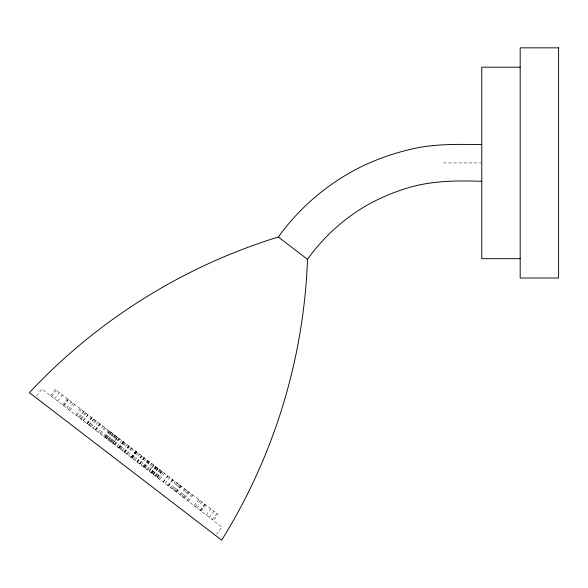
<?xml version="1.0" encoding="UTF-8"?>
<svg xmlns="http://www.w3.org/2000/svg" width="588" height="588" viewBox="0 0 588 588"><rect width="100%" height="100%" fill="white"/><g stroke="black" fill="none" stroke-linecap="round" stroke-linejoin="round"><path stroke-width="0.44" stroke-dasharray="2.94 2.21" d="M36.61 396.003L41.961 389.028L221.948 527.068L216.59 534.051M50.531 395.599L55.213 389.499L218.052 514.404L213.378 520.498M51.612 396.422L56.286 390.322M54.596 398.715L59.27 392.615M57.742 401.126L62.424 395.033M62.695 404.926L67.37 398.826M63.511 405.551L68.186 399.458M63.769 405.749L68.443 399.649M66.753 408.035L71.427 401.942M68.524 409.395L73.199 403.295M69.906 410.453L74.58 404.353M75.668 414.878L80.35 408.778M76.683 415.65L81.357 409.557M78.748 417.237L83.43 411.144M79.446 417.774L84.128 411.681M80.681 418.722L85.356 412.622M81.394 419.266L86.069 413.166M83.209 420.663L87.884 414.562M83.437 420.832L88.112 414.738M86.657 423.301L91.331 417.208M87.186 423.713L91.86 417.612M87.355 423.838L92.029 417.737M88.839 424.977L93.514 418.884M89.295 425.33L93.97 419.229M90.442 426.212L95.124 420.111M91.338 426.895L96.02 420.802M93.198 428.321L97.88 422.228M95.087 429.769L99.769 423.676M95.366 429.982L100.048 423.889M95.748 430.276L100.423 424.176M98.35 432.268L103.025 426.175M99.989 433.532L104.664 427.432M100.805 434.157L105.48 428.057M103.65 436.34L108.324 430.24M104.502 436.994L109.184 430.894M104.855 437.259L109.53 431.166M105.362 437.648L110.037 431.548M105.825 438.009L110.5 431.908M106.487 438.508L111.161 432.415M106.847 438.788L111.522 432.695M107.891 439.596L112.573 433.496M108.457 440.022L113.131 433.929M108.721 440.228L113.484 434.194M109.78 441.037L114.454 434.936M110.353 441.478L115.028 435.377M110.801 441.823L115.476 435.723M111.426 442.301L116.101 436.208M111.948 442.705L116.622 436.605M112.675 443.256L117.35 437.163M117.637 437.384L112.962 443.484L117.681 437.413M114.3 444.506L118.982 438.413M114.388 444.572L119.063 438.479M115.123 445.138L119.798 439.045M116.953 446.542L121.628 440.441M118.372 447.63L123.046 441.529M118.673 447.858L123.348 441.764M119.077 448.166L123.752 442.073M119.327 448.365L124.009 442.264M120.106 448.96L124.781 442.867M120.841 449.526L125.516 443.425M122.326 450.658L127.001 444.565M123.972 451.929L128.647 445.829M124.105 452.025L128.779 445.932M124.465 452.304L129.139 446.204M124.796 452.554L129.47 446.461M126.574 453.921L131.249 447.821M127.118 454.34L131.793 448.24M128.419 455.332L133.094 449.239M130.867 457.214L135.541 451.114M131.065 457.368L135.747 451.268M131.469 457.677L136.151 451.584M131.646 457.809L136.32 451.709M131.874 457.986L136.556 451.893M132.263 458.287L136.945 452.187M133.52 459.25L138.195 453.15M134.814 460.242L139.496 454.149M136.776 461.749L141.451 455.649M137.136 462.021L141.818 455.928M137.467 462.278L142.149 456.178M139.378 463.741L144.053 457.64M139.613 463.917L144.288 457.824M139.804 464.072L144.479 457.971M141.091 465.057L145.765 458.956M142.855 466.409L147.537 460.316M143.56 466.953L148.242 460.852M143.803 467.137L148.477 461.036M144.023 467.298L148.698 461.205M144.677 467.805L149.359 461.712M144.979 468.041L149.653 461.94M146.809 469.445L151.483 463.344M147.632 470.069L152.307 463.976M148.933 471.069L153.608 464.968L148.962 471.091M149.256 471.319L153.938 465.226M150.947 472.612L155.622 466.519M151.131 472.759L155.813 466.659M151.579 473.105L156.261 467.004M151.961 473.391L156.599 467.269M152.16 473.546L156.834 467.445M153.13 474.288L157.804 468.188M153.211 474.354L157.885 468.254M153.475 474.553L158.15 468.46M155.085 475.788L159.76 469.694M155.46 476.074L160.134 469.974M156.107 476.574L160.789 470.474M156.864 477.155L161.546 471.054M157.077 477.316L161.759 471.223M157.43 477.588L162.104 471.488M158.554 478.448L163.229 472.348M159.701 479.33L164.375 473.23M163.104 481.94L167.786 475.846M163.361 482.138L168.036 476.037M165 483.395L169.682 477.302M167.602 485.394L172.284 479.293M168.256 485.894L172.938 479.793M168.543 486.107L173.217 480.014M170.711 487.775L175.386 481.675M172.012 488.768L176.687 482.675M172.909 489.459L177.583 483.358M174.055 490.341L178.73 484.24M175.07 491.12L179.752 485.019M175.996 491.825L180.67 485.732M176.165 491.958L180.839 485.857M176.694 492.362L181.369 486.269M179.913 494.831L184.588 488.731M180.7 495.434L185.374 489.341M181.957 496.404L186.639 490.304M183.228 497.375L187.903 491.281M183.897 497.889L188.579 491.796M184.595 498.426L189.277 492.325M187.227 500.447L191.909 494.346M188.241 501.219L192.915 495.118M194.011 505.643L198.685 499.543M195.385 506.702L200.067 500.601M197.156 508.061L201.831 501.961M200.141 510.347L204.822 504.254M200.398 510.546L205.072 504.445M201.221 511.17L205.896 505.077M206.167 514.97L210.842 508.87M209.313 517.381L213.995 511.288M212.305 519.674L216.979 513.574M443.337 162.935L480.844 162.935"/><path stroke-width="0.88" d="M481.763 181.288C455.957 180.487 429.74 180.634 404.948 188.807C392.027 192.871 379.554 198.237 367.713 204.822C343.987 218.361 323.349 237.111 307.487 259.352C303.959 358.32 274.104 456.141 221.661 540.159L29.4 392.688C96.954 320.262 183.684 266.07 278.359 237.008C300.284 206.417 330.03 181.604 363.994 165.39C378.709 158.554 394.078 153.233 409.873 149.506C433.407 143.597 457.692 144.281 481.763 144.582M520.182 67.194L481.763 67.194L481.763 258.676L520.182 258.676M278.359 237.008L307.487 259.352M558.6 47.841L520.182 47.841L520.182 278.021L558.6 278.021L558.6 47.841"/></g></svg>
